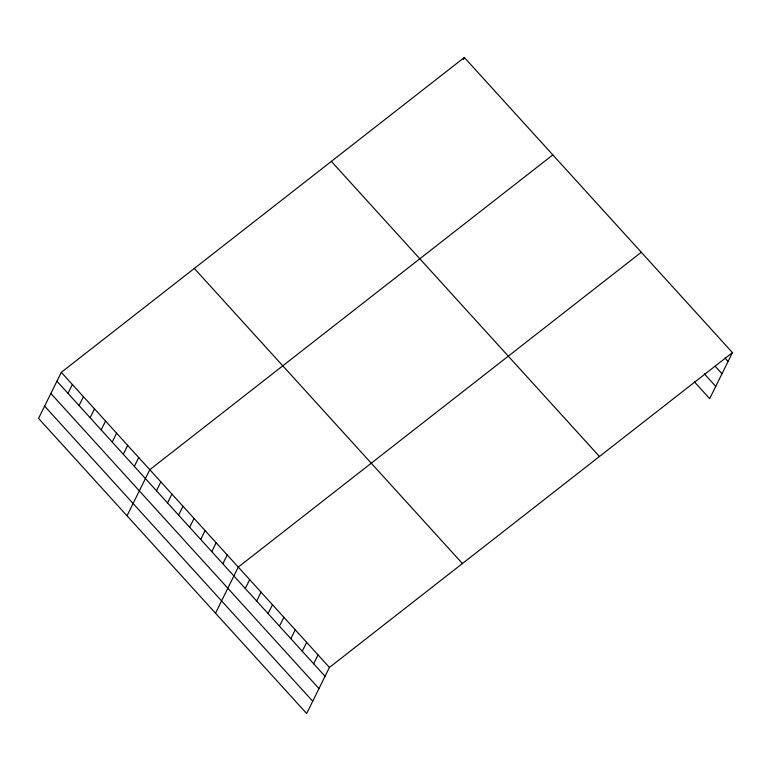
<?xml version="1.0" encoding="UTF-8"?>
<svg xmlns="http://www.w3.org/2000/svg" width="771" height="771" viewBox="0 0 771 771"><rect width="100%" height="100%" fill="white"/><g stroke="black" fill="none" stroke-linecap="round" stroke-linejoin="round"><path stroke-width="1.16" d="M61.314 372.335L38.55 418.402L306.656 713.503L329.429 667.435L732.45 352.598L464.344 57.497L61.314 372.335L329.429 667.435M67.993 393.374L72.378 384.507M79.056 405.546L83.441 396.68M90.111 417.718L94.496 408.852M101.174 429.89L105.56 421.024M112.238 442.062L116.614 433.196M123.293 454.235L127.678 445.368M134.356 466.407L138.732 457.54M127.022 515.78L149.796 469.712L552.817 154.884M156.474 490.751L160.85 481.885M167.529 502.933L171.914 494.066M178.593 515.105L182.978 506.239M189.647 527.277L194.032 518.411M200.711 539.449L205.096 530.583M211.774 551.622L216.15 542.755M463.361 59.463L464.344 57.497M222.829 563.794L227.214 554.927M215.504 613.167L238.268 567.099L641.289 252.262M245.284 588.504L249.669 579.647M256.676 601.052L261.061 592.186M268.077 613.591L272.452 604.724M279.468 626.139L283.853 617.272M290.86 638.677L295.245 629.811M302.261 651.216L306.636 642.349M313.652 663.764L318.038 654.897M732.45 352.598L709.686 398.665L694.488 381.944M725.029 358.12L728.065 361.464M715.16 366.215L722.003 373.742M704.357 373.848L715.748 386.387M331.347 161.39L599.452 456.499M194.311 268.433L462.427 563.543M56.938 381.202L325.044 676.302M50.867 393.47L318.982 688.58M44.622 406.124L312.727 701.225"/></g></svg>
